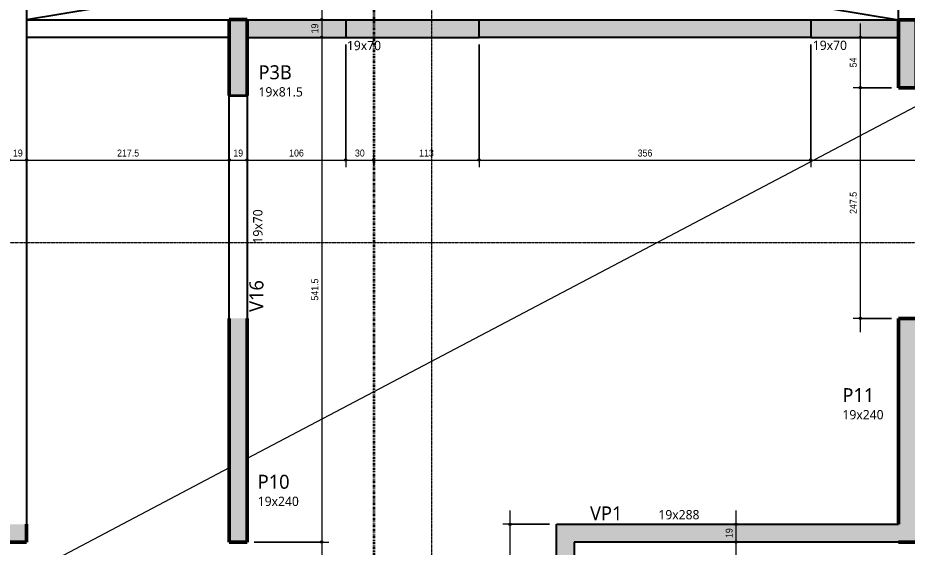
# Model space of a CAD drawing. Header units: centimetres. Extents: x -1706 to 33186, y -3196 to 88081.
# Drawn here: x 13433 to 14387, y -32 to 536 of the extents above; entities that cross this region are included whole.
import ezdxf

# ---------------------------------------------------------------- set-up
doc = ezdxf.new("R2010")
doc.units = ezdxf.units.CM
for name, pattern in [('Centro de 6 mm', [1.32, 0.6, -0.24, 0.24, -0.24]), ('Dash dot', [1.5875, 0.635, -0.47625, 0, -0.47625]), ('Traço', [0.635, 0.3175, -0.3175])]:
    doc.linetypes.add(name, pattern=pattern)
for name, color, linetype, lineweight in [('A-ANNO-DIMS', 7, 'Continuous', 9), ('A-ANNO-DIMS-50', 7, 'Continuous', 9), ('A-DETL-THIN', 7, 'Continuous', 25), ('G-ANNO-SYMB', 7, 'Continuous', 9), ('S-BEAM', 7, 'Continuous', 9), ('S-BEAM-HDLN', 7, 'Traço', 25), ('S-BEAM-IDEN', 7, 'Continuous', 9), ('S-COLS', 7, 'Continuous', 9), ('S-COLS-IDEN', 7, 'Continuous', 9), ('S-GRID', 7, 'Continuous', 9)]:
    doc.layers.add(name, color=color, linetype=linetype, lineweight=lineweight)
doc.layers.add('A-DETL', color=7, linetype='Continuous', lineweight=18, true_color=0x00a600)
doc.styles.add('Arial', font='arial.ttf', dxfattribs={"width": 0.9, "height": 7.5})
doc.styles.add('Gadugi_1', font='gadugi.ttf', dxfattribs={"height": 15})
doc.styles.add('Gadugi_2', font='gadugi.ttf', dxfattribs={"height": 10})
doc.dimstyles.new('PED_1_5mm_ESQ_1', dxfattribs={"dimscale": 30.48, "dimtxt": 7.651945, "dimasz": 0.328084, "dimexe": 0.246063, "dimexo": 0.246063, "dimgap": 0.049213, "dimtad": 1, "dimdec": 1, "dimrnd": 0.5, "dimdsep": 46, "dimtxsty": 'Arial', "dimblk1": 'DOTSMALL', "dimblk2": 'DOTSMALL', "dimsah": 1, "dimcen": 0.09, "dimdle": 0.492126, "dimazin": 0, "dimtfac": 1, "dimtdec": 4, "dimtix": 1, "dimtmove": 0, "dimatfit": 3, "dimfxl": 1, "dimtvp": 1, "dimtolj": 1, "dimtzin": 0, "dimarcsym": 2})
doc.dimstyles.new('PED_1_5mm_ESQ_2', dxfattribs={"dimscale": 30.48, "dimtxt": 7.651945, "dimasz": 0.328084, "dimexe": 0.246063, "dimexo": 0.246063, "dimgap": 0.049213, "dimtad": 1, "dimdec": 1, "dimrnd": 0.5, "dimdsep": 46, "dimtxsty": 'Arial', "dimblk1": 'DOTSMALL', "dimblk2": 'DOTSMALL', "dimsah": 1, "dimcen": 0.09, "dimdle": 0.492126, "dimazin": 0, "dimtfac": 1, "dimtdec": 4, "dimtix": 1, "dimtmove": 0, "dimatfit": 3, "dimfxl": 1, "dimtvp": 1, "dimtolj": 1, "dimtzin": 0, "dimarcsym": 2})

# ---------------------------------------------------------------- blocks, each defined once
blk = doc.blocks.new('TQS - Pilar retangular - 19_0 x 73_0-2686915-PL I 001 - FORMA DO RESERVATÓRIO')
at = {"layer": 'S-COLS', "lineweight": 25, "true_color": 0x808080}
blk.add_hatch(color=8, dxfattribs=at).paths.add_polyline_path([(9.5, 36.5), (-9.5, 36.5), (-9.5, -36.5), (9.5, -36.5), (9.5, -17.5)], flags=0)
at = {"layer": 'S-COLS', "lineweight": 50}
for p, q in [((-9.5, 36.5), (9.5, 36.5)), ((-9.5, -36.5), (-9.5, 36.5)), ((9.5, 36.5), (9.5, -36.5)), ((9.5, -36.5), (-9.5, -36.5))]:
    blk.add_line(p, q, dxfattribs=at)
blk = doc.blocks.new('DIMBLOCK198-PL I 001 - FORMA DO RESERVATÓRIO')
at = {"layer": 'A-ANNO-DIMS-50'}
h = blk.add_hatch(color=256, dxfattribs=at)
edge = h.paths.add_edge_path(flags=0)
edge.add_arc((13423.17, 382.99), 1.25, 0, 360)
h = blk.add_hatch(color=256, dxfattribs=at)
edge = h.paths.add_edge_path(flags=0)
edge.add_arc((13442.17, 382.99), 1.25, 0, 360)
for p, q in [((13423.17, 377.26), (13423.17, 390.49)), ((13423.17, 382.99), (13442.17, 382.99)), ((13423.17, 382.99), (13423.17, 377.26)), ((13442.17, 377.26), (13442.17, 390.49)), ((13442.17, 382.99), (13442.17, 377.26))]:
    blk.add_line(p, q, dxfattribs=at)
for centre in [(13423.17, 382.99), (13442.17, 382.99)]:
    blk.add_circle(centre, 1.25, dxfattribs=at)
at = {"layer": 'A-ANNO-DIMS-50', "color": 0, "insert": (13427.49, 394.23), "char_height": 7.5, "width": 12.4315, "attachment_point": 1, "line_spacing_factor": 0.941778, "style": 'Arial'}
blk.add_mtext('19', dxfattribs=at)
blk = doc.blocks.new('_DotSmall')
at = {"color": 0, "linetype": 'ByBlock', "const_width": 0.5}
blk.add_lwpolyline([(-0.0625, 0, 1), (0.0625, 0, 1)], format="xyb", close=True, dxfattribs=at)
blk = doc.blocks.new('DIMBLOCK199-PL I 001 - FORMA DO RESERVATÓRIO')
at = {"layer": 'A-ANNO-DIMS-50'}
h = blk.add_hatch(color=256, dxfattribs=at)
edge = h.paths.add_edge_path(flags=0)
edge.add_arc((13442.17, 382.99), 1.25, 0, 360)
h = blk.add_hatch(color=256, dxfattribs=at)
edge = h.paths.add_edge_path(flags=0)
edge.add_arc((13659.67, 382.99), 1.25, 0, 360)
for p, q in [((13442.17, 377.26), (13442.17, 390.49)), ((13442.17, 382.99), (13659.67, 382.99)), ((13442.17, 382.99), (13442.17, 377.26)), ((13659.67, 377.26), (13659.67, 390.49)), ((13659.67, 382.99), (13659.67, 377.26))]:
    blk.add_line(p, q, dxfattribs=at)
for centre in [(13442.17, 382.99), (13659.67, 382.99)]:
    blk.add_circle(centre, 1.25, dxfattribs=at)
at = {"layer": 'A-ANNO-DIMS-50', "color": 0, "insert": (13539.26, 394.23), "char_height": 7.5, "width": 27.9708, "attachment_point": 1, "line_spacing_factor": 0.941778, "style": 'Arial'}
blk.add_mtext('217.5', dxfattribs=at)
blk = doc.blocks.new('DIMBLOCK200-PL I 001 - FORMA DO RESERVATÓRIO')
at = {"layer": 'A-ANNO-DIMS-50'}
h = blk.add_hatch(color=256, dxfattribs=at)
edge = h.paths.add_edge_path(flags=0)
edge.add_arc((13659.67, 382.99), 1.25, 0, 360)
h = blk.add_hatch(color=256, dxfattribs=at)
edge = h.paths.add_edge_path(flags=0)
edge.add_arc((13678.67, 382.99), 1.25, 0, 360)
for p, q in [((13659.67, 377.26), (13659.67, 390.49)), ((13659.67, 382.99), (13678.67, 382.99)), ((13659.67, 382.99), (13659.67, 377.26)), ((13678.67, 377.26), (13678.67, 390.49)), ((13678.67, 382.99), (13678.67, 377.26))]:
    blk.add_line(p, q, dxfattribs=at)
for centre in [(13659.67, 382.99), (13678.67, 382.99)]:
    blk.add_circle(centre, 1.25, dxfattribs=at)
at = {"layer": 'A-ANNO-DIMS-50', "color": 0, "insert": (13663.99, 394.23), "char_height": 7.5, "width": 12.4315, "attachment_point": 1, "line_spacing_factor": 0.941778, "style": 'Arial'}
blk.add_mtext('19', dxfattribs=at)
blk = doc.blocks.new('DIMBLOCK201-PL I 001 - FORMA DO RESERVATÓRIO')
at = {"layer": 'A-ANNO-DIMS-50'}
h = blk.add_hatch(color=256, dxfattribs=at)
edge = h.paths.add_edge_path(flags=0)
edge.add_arc((13678.67, 382.99), 1.25, 0, 360)
h = blk.add_hatch(color=256, dxfattribs=at)
edge = h.paths.add_edge_path(flags=0)
edge.add_arc((13784.67, 382.99), 1.25, 0, 360)
for p, q in [((13784.67, 507.05), (13784.67, 375.49)), ((13784.67, 382.99), (13784.67, 507.05)), ((13678.67, 377.26), (13678.67, 390.49)), ((13678.67, 382.99), (13784.67, 382.99)), ((13678.67, 382.99), (13678.67, 377.26))]:
    blk.add_line(p, q, dxfattribs=at)
for centre in [(13678.67, 382.99), (13784.67, 382.99)]:
    blk.add_circle(centre, 1.25, dxfattribs=at)
at = {"layer": 'A-ANNO-DIMS-50', "color": 0, "insert": (13723.9, 394.23), "char_height": 7.5, "width": 18.6472, "attachment_point": 1, "line_spacing_factor": 0.941778, "style": 'Arial'}
blk.add_mtext('106', dxfattribs=at)
blk = doc.blocks.new('DIMBLOCK202-PL I 001 - FORMA DO RESERVATÓRIO')
at = {"layer": 'A-ANNO-DIMS-50'}
h = blk.add_hatch(color=256, dxfattribs=at)
edge = h.paths.add_edge_path(flags=0)
edge.add_arc((13784.67, 382.99), 1.25, 0, 360)
h = blk.add_hatch(color=256, dxfattribs=at)
edge = h.paths.add_edge_path(flags=0)
edge.add_arc((13814.67, 382.99), 1.25, 0, 360)
for p, q in [((13784.67, 507.05), (13784.67, 375.49)), ((13784.67, 382.99), (13784.67, 507.05)), ((13784.67, 382.99), (13814.67, 382.99)), ((13814.67, 377.26), (13814.67, 390.49)), ((13814.67, 382.99), (13814.67, 377.26))]:
    blk.add_line(p, q, dxfattribs=at)
for centre in [(13784.67, 382.99), (13814.67, 382.99)]:
    blk.add_circle(centre, 1.25, dxfattribs=at)
at = {"layer": 'A-ANNO-DIMS-50', "color": 0, "insert": (13794.49, 394.23), "char_height": 7.5, "width": 12.4315, "attachment_point": 1, "line_spacing_factor": 0.941778, "style": 'Arial'}
blk.add_mtext('30', dxfattribs=at)
blk = doc.blocks.new('DIMBLOCK203-PL I 001 - FORMA DO RESERVATÓRIO')
at = {"layer": 'A-ANNO-DIMS-50'}
h = blk.add_hatch(color=256, dxfattribs=at)
edge = h.paths.add_edge_path(flags=0)
edge.add_arc((13814.67, 382.99), 1.25, 0, 360)
h = blk.add_hatch(color=256, dxfattribs=at)
edge = h.paths.add_edge_path(flags=0)
edge.add_arc((13927.68, 382.99), 1.25, 0, 360)
for p, q in [((13927.68, 507.05), (13927.68, 375.49)), ((13927.68, 382.99), (13927.68, 507.05)), ((13814.67, 377.26), (13814.67, 390.49)), ((13814.67, 382.99), (13927.68, 382.99)), ((13814.67, 382.99), (13814.67, 377.26))]:
    blk.add_line(p, q, dxfattribs=at)
for centre in [(13814.67, 382.99), (13927.68, 382.99)]:
    blk.add_circle(centre, 1.25, dxfattribs=at)
at = {"layer": 'A-ANNO-DIMS-50', "color": 0, "insert": (13863.41, 394.23), "char_height": 7.5, "width": 18.6472, "attachment_point": 1, "line_spacing_factor": 0.941778, "style": 'Arial'}
blk.add_mtext('113', dxfattribs=at)
blk = doc.blocks.new('DIMBLOCK204-PL I 001 - FORMA DO RESERVATÓRIO')
at = {"layer": 'A-ANNO-DIMS-50'}
h = blk.add_hatch(color=256, dxfattribs=at)
edge = h.paths.add_edge_path(flags=0)
edge.add_arc((13927.68, 382.99), 1.25, 0, 360)
h = blk.add_hatch(color=256, dxfattribs=at)
edge = h.paths.add_edge_path(flags=0)
edge.add_arc((14283.68, 382.99), 1.25, 0, 360)
for p, q in [((13927.68, 507.05), (13927.68, 375.49)), ((13927.68, 382.99), (13927.68, 507.05)), ((14283.68, 507.05), (14283.68, 375.49)), ((14283.68, 382.99), (14283.68, 507.05)), ((13927.68, 382.99), (14283.68, 382.99))]:
    blk.add_line(p, q, dxfattribs=at)
for centre in [(13927.68, 382.99), (14283.68, 382.99)]:
    blk.add_circle(centre, 1.25, dxfattribs=at)
at = {"layer": 'A-ANNO-DIMS-50', "color": 0, "insert": (14097.91, 394.23), "char_height": 7.5, "width": 18.6472, "attachment_point": 1, "line_spacing_factor": 0.941778, "style": 'Arial'}
blk.add_mtext('356', dxfattribs=at)
blk = doc.blocks.new('DIMBLOCK205-PL I 001 - FORMA DO RESERVATÓRIO')
at = {"layer": 'A-ANNO-DIMS-50'}
h = blk.add_hatch(color=256, dxfattribs=at)
edge = h.paths.add_edge_path(flags=0)
edge.add_arc((14283.68, 382.99), 1.25, 0, 360)
h = blk.add_hatch(color=256, dxfattribs=at)
edge = h.paths.add_edge_path(flags=0)
edge.add_arc((14537.18, 382.99), 1.25, 0, 360)
for p, q in [((14283.68, 507.05), (14283.68, 375.49)), ((14283.68, 382.99), (14283.68, 507.05)), ((14283.68, 382.99), (14537.18, 382.99)), ((14537.18, 377.26), (14537.18, 390.49)), ((14537.18, 382.99), (14537.18, 377.26))]:
    blk.add_line(p, q, dxfattribs=at)
for centre in [(14283.68, 382.99), (14537.18, 382.99)]:
    blk.add_circle(centre, 1.25, dxfattribs=at)
at = {"layer": 'A-ANNO-DIMS-50', "color": 0, "insert": (14398.77, 394.23), "char_height": 7.5, "width": 27.9708, "attachment_point": 1, "line_spacing_factor": 0.941778, "style": 'Arial'}
blk.add_mtext('253.5', dxfattribs=at)
blk = doc.blocks.new('DIMBLOCK259-PL I 001 - FORMA DO RESERVATÓRIO')
at = {"layer": 'A-ANNO-DIMS-50'}
h = blk.add_hatch(color=256, dxfattribs=at)
edge = h.paths.add_edge_path(flags=0)
edge.add_arc((13758.9, 688.12), 1.25, 0, 360)
h = blk.add_hatch(color=256, dxfattribs=at)
edge = h.paths.add_edge_path(flags=0)
edge.add_arc((13758.9, 533.55), 1.25, 0, 360)
for p, q in [((13753.17, 688.12), (13766.4, 688.12)), ((13758.9, 688.12), (13753.17, 688.12)), ((13758.9, 688.12), (13758.9, 533.55)), ((13667.17, 533.55), (13766.4, 533.55)), ((13758.9, 533.55), (13667.17, 533.55))]:
    blk.add_line(p, q, dxfattribs=at)
for centre in [(13758.9, 688.12), (13758.9, 533.55)]:
    blk.add_circle(centre, 1.25, dxfattribs=at)
at = {"layer": 'A-ANNO-DIMS-50', "color": 0, "insert": (13747.66, 599.18), "char_height": 7.5, "width": 27.9708, "attachment_point": 1, "rotation": 90, "line_spacing_factor": 0.941778, "style": 'Arial'}
blk.add_mtext('154.5', dxfattribs=at)
blk = doc.blocks.new('DIMBLOCK260-PL I 001 - FORMA DO RESERVATÓRIO')
at = {"layer": 'A-ANNO-DIMS-50'}
h = blk.add_hatch(color=256, dxfattribs=at)
edge = h.paths.add_edge_path(flags=0)
edge.add_arc((13758.9, 533.55), 1.25, 0, 360)
h = blk.add_hatch(color=256, dxfattribs=at)
edge = h.paths.add_edge_path(flags=0)
edge.add_arc((13758.9, 514.55), 1.25, 0, 360)
for p, q in [((13667.17, 533.55), (13766.4, 533.55)), ((13758.9, 533.55), (13667.17, 533.55)), ((13758.9, 533.55), (13758.9, 514.55)), ((13690.92, 514.55), (13766.4, 514.55)), ((13758.9, 514.55), (13690.92, 514.55))]:
    blk.add_line(p, q, dxfattribs=at)
for centre in [(13758.9, 533.55), (13758.9, 514.55)]:
    blk.add_circle(centre, 1.25, dxfattribs=at)
at = {"layer": 'A-ANNO-DIMS-50', "color": 0, "insert": (13747.66, 518.87), "char_height": 7.5, "width": 12.4315, "attachment_point": 1, "rotation": 90, "line_spacing_factor": 0.941778, "style": 'Arial'}
blk.add_mtext('19', dxfattribs=at)
blk = doc.blocks.new('DIMBLOCK261-PL I 001 - FORMA DO RESERVATÓRIO')
at = {"layer": 'A-ANNO-DIMS-50'}
h = blk.add_hatch(color=256, dxfattribs=at)
edge = h.paths.add_edge_path(flags=0)
edge.add_arc((13758.9, 514.55), 1.25, 0, 360)
h = blk.add_hatch(color=256, dxfattribs=at)
edge = h.paths.add_edge_path(flags=0)
edge.add_arc((13758.9, -26.88), 1.25, 0, 360)
for p, q in [((13690.92, 514.55), (13766.4, 514.55)), ((13758.9, 514.55), (13690.92, 514.55)), ((13758.9, 514.55), (13758.9, -26.88)), ((13686.17, -26.88), (13766.4, -26.88)), ((13758.9, -26.88), (13686.17, -26.88))]:
    blk.add_line(p, q, dxfattribs=at)
for centre in [(13758.9, 514.55), (13758.9, -26.88)]:
    blk.add_circle(centre, 1.25, dxfattribs=at)
at = {"layer": 'A-ANNO-DIMS-50', "color": 0, "insert": (13747.66, 232.18), "char_height": 7.5, "width": 27.9708, "attachment_point": 1, "rotation": 90, "line_spacing_factor": 0.941778, "style": 'Arial'}
blk.add_mtext('541.5', dxfattribs=at)
blk = doc.blocks.new('DIMBLOCK262-PL I 001 - FORMA DO RESERVATÓRIO')
at = {"layer": 'A-ANNO-DIMS-50'}
h = blk.add_hatch(color=256, dxfattribs=at)
edge = h.paths.add_edge_path(flags=0)
edge.add_arc((13758.9, -26.88), 1.25, 0, 360)
h = blk.add_hatch(color=256, dxfattribs=at)
edge = h.paths.add_edge_path(flags=0)
edge.add_arc((13758.9, -116.45), 1.25, 0, 360)
for p, q in [((13686.17, -26.88), (13766.4, -26.88)), ((13758.9, -26.88), (13686.17, -26.88)), ((13758.9, -26.88), (13758.9, -116.45)), ((13753.17, -116.45), (13766.4, -116.45)), ((13758.9, -116.45), (13753.17, -116.45))]:
    blk.add_line(p, q, dxfattribs=at)
for centre in [(13758.9, -26.88), (13758.9, -116.45)]:
    blk.add_circle(centre, 1.25, dxfattribs=at)
at = {"layer": 'A-ANNO-DIMS-50', "color": 0, "insert": (13747.66, -80.73), "char_height": 7.5, "width": 21.7551, "attachment_point": 1, "rotation": 90, "line_spacing_factor": 0.941778, "style": 'Arial'}
blk.add_mtext('89.5', dxfattribs=at)
blk = doc.blocks.new('DIMBLOCK264-PL I 001 - FORMA DO RESERVATÓRIO')
at = {"layer": 'A-ANNO-DIMS-50'}
h = blk.add_hatch(color=256, dxfattribs=at)
edge = h.paths.add_edge_path(flags=0)
edge.add_arc((14336.75, 514.55), 1.25, 0, 360)
h = blk.add_hatch(color=256, dxfattribs=at)
edge = h.paths.add_edge_path(flags=0)
edge.add_arc((14336.75, 460.55), 1.25, 0, 360)
for p, q in [((14336.75, 529.55), (14336.75, 460.55)), ((14331.02, 514.55), (14344.25, 514.55)), ((14336.75, 514.55), (14331.02, 514.55)), ((14370.18, 460.55), (14329.25, 460.55)), ((14336.75, 460.55), (14370.18, 460.55))]:
    blk.add_line(p, q, dxfattribs=at)
for centre in [(14336.75, 514.55), (14336.75, 460.55)]:
    blk.add_circle(centre, 1.25, dxfattribs=at)
at = {"layer": 'A-ANNO-DIMS-50', "color": 0, "insert": (14325.52, 482.37), "char_height": 7.5, "width": 12.4315, "attachment_point": 1, "rotation": 90, "line_spacing_factor": 0.941778, "style": 'Arial'}
blk.add_mtext('54', dxfattribs=at)
blk = doc.blocks.new('DIMBLOCK265-PL I 001 - FORMA DO RESERVATÓRIO')
at = {"layer": 'A-ANNO-DIMS-50'}
h = blk.add_hatch(color=256, dxfattribs=at)
edge = h.paths.add_edge_path(flags=0)
edge.add_arc((14336.75, 460.55), 1.25, 0, 360)
h = blk.add_hatch(color=256, dxfattribs=at)
edge = h.paths.add_edge_path(flags=0)
edge.add_arc((14336.75, 213.12), 1.25, 0, 360)
for p, q in [((14370.18, 460.55), (14329.25, 460.55)), ((14336.75, 460.55), (14336.75, 198.12)), ((14336.75, 460.55), (14370.18, 460.55)), ((14370.18, 213.12), (14329.25, 213.12)), ((14336.75, 213.12), (14370.18, 213.12))]:
    blk.add_line(p, q, dxfattribs=at)
for centre in [(14336.75, 460.55), (14336.75, 213.12)]:
    blk.add_circle(centre, 1.25, dxfattribs=at)
at = {"layer": 'A-ANNO-DIMS-50', "color": 0, "insert": (14325.52, 325.18), "char_height": 7.5, "width": 27.9708, "attachment_point": 1, "rotation": 90, "line_spacing_factor": 0.941778, "style": 'Arial'}
blk.add_mtext('247.5', dxfattribs=at)
blk = doc.blocks.new('DIMBLOCK266-PL I 001 - FORMA DO RESERVATÓRIO')
at = {"layer": 'A-ANNO-DIMS-50'}
h = blk.add_hatch(color=256, dxfattribs=at)
edge = h.paths.add_edge_path(flags=0)
edge.add_arc((13960.79, -7.88), 1.25, 0, 360)
h = blk.add_hatch(color=256, dxfattribs=at)
edge = h.paths.add_edge_path(flags=0)
edge.add_arc((13960.79, -116.45), 1.25, 0, 360)
for p, q in [((13960.79, 7.12), (13960.79, -116.45)), ((14003.18, -7.88), (13953.29, -7.88)), ((13960.79, -7.88), (14003.18, -7.88)), ((13955.06, -116.45), (13968.29, -116.45)), ((13960.79, -116.45), (13955.06, -116.45))]:
    blk.add_line(p, q, dxfattribs=at)
for centre in [(13960.79, -7.88), (13960.79, -116.45)]:
    blk.add_circle(centre, 1.25, dxfattribs=at)
at = {"layer": 'A-ANNO-DIMS-50', "color": 0, "insert": (13949.55, -73.82), "char_height": 7.5, "width": 27.9708, "attachment_point": 1, "rotation": 90, "line_spacing_factor": 0.941778, "style": 'Arial'}
blk.add_mtext('108.5', dxfattribs=at)
blk = doc.blocks.new('DIMBLOCK279-PL I 001 - FORMA DO RESERVATÓRIO')
at = {"layer": 'A-ANNO-DIMS-50'}
h = blk.add_hatch(color=256, dxfattribs=at)
edge = h.paths.add_edge_path(flags=0)
edge.add_arc((14203.53, -26.88), 1.25, 0, 360)
h = blk.add_hatch(color=256, dxfattribs=at)
edge = h.paths.add_edge_path(flags=0)
edge.add_arc((14203.53, -116.45), 1.25, 0, 360)
for p, q in [((14209.26, -26.88), (14196.03, -26.88)), ((14203.53, -116.45), (14203.53, -26.88)), ((14203.53, -26.88), (14209.26, -26.88)), ((14209.26, -116.45), (14196.03, -116.45)), ((14203.53, -116.45), (14209.26, -116.45))]:
    blk.add_line(p, q, dxfattribs=at)
for centre in [(14203.53, -26.88), (14203.53, -116.45)]:
    blk.add_circle(centre, 1.25, dxfattribs=at)
at = {"layer": 'A-ANNO-DIMS-50', "color": 0, "insert": (14192.29, -80.73), "char_height": 7.5, "width": 21.7551, "attachment_point": 1, "rotation": 90, "line_spacing_factor": 0.941778, "style": 'Arial'}
blk.add_mtext('89.5', dxfattribs=at)
blk = doc.blocks.new('DIMBLOCK280-PL I 001 - FORMA DO RESERVATÓRIO')
at = {"layer": 'A-ANNO-DIMS-50'}
h = blk.add_hatch(color=256, dxfattribs=at)
edge = h.paths.add_edge_path(flags=0)
edge.add_arc((14203.53, -7.88), 1.25, 0, 360)
h = blk.add_hatch(color=256, dxfattribs=at)
edge = h.paths.add_edge_path(flags=0)
edge.add_arc((14203.53, -26.88), 1.25, 0, 360)
for p, q in [((14203.53, -26.88), (14203.53, 7.12)), ((14209.26, -7.88), (14196.03, -7.88)), ((14203.53, -7.88), (14209.26, -7.88)), ((14209.26, -26.88), (14196.03, -26.88)), ((14203.53, -26.88), (14209.26, -26.88))]:
    blk.add_line(p, q, dxfattribs=at)
for centre in [(14203.53, -7.88), (14203.53, -26.88)]:
    blk.add_circle(centre, 1.25, dxfattribs=at)
at = {"layer": 'A-ANNO-DIMS-50', "color": 0, "insert": (14192.29, -22.56), "char_height": 7.5, "width": 12.4315, "attachment_point": 1, "rotation": 90, "line_spacing_factor": 0.941778, "style": 'Arial'}
blk.add_mtext('19', dxfattribs=at)

msp = doc.modelspace()

# ---------------------------------------------------------------- hatches: boundary and pattern name
at = {"layer": 'S-BEAM', "true_color": 0xb4bee6}
for points in [[(13689.17, 514.55), (13784.67, 514.55), (13784.67, 533.55), (13678.67, 533.55), (13678.67, 514.55)], [(13927.68, 514.55), (13927.68, 533.55), (13784.67, 533.55), (13784.67, 514.55)], [(13943.46, 514.55), (14283.68, 514.55), (14283.68, 533.55), (13927.68, 533.55), (13927.68, 514.55)], [(14283.68, 514.55), (14377.68, 514.55), (14377.68, 533.55), (14283.68, 533.55)]]:
    msp.add_hatch(color=9, dxfattribs=at).paths.add_polyline_path(points, flags=0)
at = {"layer": 'S-BEAM', "true_color": 0xe6b8b7}
h = msp.add_hatch(color=9, dxfattribs=at)
h.paths.add_polyline_path([(14010.68, -694.38), (14029.68, -694.38), (14029.68, -389.38), (14010.68, -389.38), (14010.68, -666.55)], flags=0)
h.paths.add_polyline_path([(14029.68, -181.88), (14029.68, -7.88), (14010.68, -7.88), (14010.68, -181.88)], flags=0)
h = msp.add_hatch(color=9, dxfattribs=at)
h.paths.add_polyline_path([(14029.68, -26.88), (14377.68, -26.88), (14377.68, -7.88), (14029.68, -7.88)], flags=0)
h.paths.add_polyline_path([(14537.18, -26.88), (14537.18, -7.88), (14396.68, -7.88), (14396.68, -26.88), (14522.18, -26.88)], flags=0)
at = {"layer": 'S-COLS', "true_color": 0x808080}
for points in [[(13659.67, 452.12), (13678.67, 452.12), (13678.67, 533.62), (13659.67, 533.62), (13659.67, 514.55)], [(13678.67, -26.88), (13678.67, 213.12), (13659.67, 213.12), (13659.67, -26.88)], [(14396.68, -26.88), (14396.68, 213.12), (14377.68, 213.12), (14377.68, -26.88)], [(13442.17, -26.88), (13442.17, -7.88), (13238.17, -7.88), (13238.17, 155.12), (13219.17, 155.12), (13219.17, -26.88), (13423.17, -26.88)]]:
    msp.add_hatch(color=8, dxfattribs=at).paths.add_polyline_path(points, flags=0)

# ---------------------------------------------------------------- linework, layer by layer
at = {"layer": 'A-DETL', "color": 7, "lineweight": 9}
for p, q in [((14537.18, 514.55), (13678.67, 62.69)), ((13659.67, 52.69), (12185.17, -723.38))]:
    msp.add_line(p, q, dxfattribs=at)
at = {"layer": 'A-DETL-THIN'}
for p, q in [((13442.17, 688.12), (14377.68, 533.55)), ((14377.68, 688.12), (13442.17, 533.55))]:
    msp.add_line(p, q, dxfattribs=at)
at = {"layer": 'A-DETL-THIN', "lineweight": 35}
msp.add_line((13659.67, 452.12), (13678.67, 452.12), dxfattribs=at)
at = {"layer": 'G-ANNO-SYMB', "linetype": 'Centro de 6 mm'}
for p, q in [((13876.84, -1101.31), (13876.84, 849.18)), ((11696.37, 294.37), (15048.94, 294.37))]:
    msp.add_line(p, q, dxfattribs=at)
at = {"layer": 'S-BEAM', "lineweight": 25}
for p, q in [((13442.17, 688.12), (13442.17, 533.55)), ((14377.68, 533.55), (14377.68, 688.12)), ((13442.17, 533.55), (13659.67, 533.55)), ((13659.67, 533.55), (13659.67, 514.55)), ((13678.67, 533.55), (13784.67, 533.55)), ((13784.67, 533.55), (13784.67, 514.55)), ((13784.67, 533.55), (13927.68, 533.55)), ((13927.68, 514.55), (13927.68, 533.55)), ((13927.68, 533.55), (14283.68, 533.55)), ((14283.68, 533.55), (14377.68, 533.55)), ((14283.68, 533.55), (14283.68, 514.55)), ((13442.17, 514.55), (13442.17, -7.88)), ((13659.67, 514.55), (13442.17, 514.55)), ((13678.67, 514.55), (13784.67, 514.55)), ((13784.67, 514.55), (13927.68, 514.55)), ((14283.68, 514.55), (13927.68, 514.55)), ((14283.68, 514.55), (14377.68, 514.55)), ((13659.67, 213.12), (13659.67, 452.12)), ((13678.67, 452.12), (13678.67, 213.12)), ((14010.68, -181.88), (14010.68, -7.88)), ((14010.68, -7.88), (14029.68, -7.88)), ((14029.68, -7.88), (14377.68, -7.88)), ((14029.68, -26.88), (14029.68, -181.88)), ((14377.68, -26.88), (14029.68, -26.88))]:
    msp.add_line(p, q, dxfattribs=at)
at = {"layer": 'S-BEAM-HDLN', "linetype": 'Continuous'}
msp.add_line((13442.17, 533.55), (13442.17, 514.55), dxfattribs=at)
at = {"layer": 'S-COLS', "lineweight": 50}
for p, q in [((13659.67, 452.12), (13659.67, 533.62)), ((13659.67, 533.62), (13678.67, 533.62)), ((13678.67, 533.62), (13678.67, 452.12)), ((13659.67, -26.88), (13659.67, 213.12)), ((13678.67, 213.12), (13678.67, -26.88)), ((14377.68, -7.88), (14377.68, 213.12)), ((14377.68, 213.12), (14396.68, 213.12)), ((13442.17, -7.88), (13442.17, -26.88)), ((13442.17, -26.88), (13219.17, -26.88)), ((13678.67, -26.88), (13659.67, -26.88)), ((14396.68, -26.88), (14377.68, -26.88))]:
    msp.add_line(p, q, dxfattribs=at)
at = {"layer": 'S-GRID', "color": 40, "linetype": 'Dash dot', "lineweight": 35, "true_color": 0xffc000}
msp.add_line((13814.67, 881.16), (13814.67, -1051.7), dxfattribs=at)

# ---------------------------------------------------------------- block references
at = {"layer": 'S-COLS', "lineweight": 25, "rotation": 180}
msp.add_blockref('TQS - Pilar retangular - 19_0 x 73_0-2686915-PL I 001 - FORMA DO RESERVATÓRIO', (14387.18, 497.05), dxfattribs=at)

# ---------------------------------------------------------------- texts
at = {"layer": 'S-BEAM-IDEN', "attachment_point": 1}
for s, insert, char_height, width, style in [('19x70', (13785.83, 510.85), 10, 44.8945, 'Gadugi_2'), ('19x70', (14285.84, 511.08), 10, 44.8945, 'Gadugi_2'), ('VP1', (14046.81, 11.39), 15, 44.4937, 'Gadugi_1'), ('19x288', (14120.11, 7.46), 10, 54.1139, 'Gadugi_2')]:
    msp.add_mtext(s, dxfattribs=dict(at, insert=insert, char_height=char_height, width=width, style=style))
at = {"layer": 'S-BEAM-IDEN', "attachment_point": 1, "rotation": 90}
for s, insert, char_height, width, style in [('19x70', (13685.23, 293.35), 10, 44.8945, 'Gadugi_2'), ('V16', (13681.29, 220.05), 15, 44.0928, 'Gadugi_1')]:
    msp.add_mtext(s, dxfattribs=dict(at, insert=insert, char_height=char_height, width=width, style=style))
at = {"layer": 'S-COLS-IDEN', "attachment_point": 1}
for s, insert, char_height, width, style in [('P3B', (13691, 484.63), 15, 43.2911, 'Gadugi_1'), ('19x81.5', (13691, 461.14), 10, 57.7215, 'Gadugi_2'), ('P11', (14317.67, 138.23), 15, 42.4894, 'Gadugi_1'), ('19x240', (14317.67, 114.74), 10, 54.1139, 'Gadugi_2'), ('P10', (13690.15, 45.28), 15, 42.4894, 'Gadugi_1'), ('19x240', (13690.15, 21.79), 10, 54.1139, 'Gadugi_2')]:
    msp.add_mtext(s, dxfattribs=dict(at, insert=insert, char_height=char_height, width=width, style=style))

# ---------------------------------------------------------------- dimensions: what is measured, and where the dimension line sits
at = {"layer": 'A-ANNO-DIMS'}
for base, p1, p2, dimstyle, override, picture, middle in [((13758.9, 533.55), (13760.67, 688.12), (13659.67, 533.55), 'PED_1_5mm_ESQ_1', {"dimpost": '<>', "dimfxl": 184.641726}, 'DIMBLOCK259-PL I 001 - FORMA DO RESERVATÓRIO', (13753.57, 610.83)), ((13758.9, 514.55), (13659.67, 533.55), (13683.42, 514.55), 'PED_1_5mm_ESQ_1', {"dimpost": '<>', "dimfxl": 30.415717}, 'DIMBLOCK260-PL I 001 - FORMA DO RESERVATÓRIO', (13753.57, 524.05)), ((14336.75, 460.55), (14338.52, 514.55), (14377.68, 460.55), 'PED_1_5mm_ESQ_1', {"dimpost": '<>', "dimfxl": 66.70392}, 'DIMBLOCK264-PL I 001 - FORMA DO RESERVATÓRIO', (14331.44, 487.55)), ((13758.9, -26.88), (13683.42, 514.55), (13678.67, -26.88), 'PED_1_5mm_ESQ_1', {"dimpost": '<>', "dimfxl": 541.452159}, 'DIMBLOCK261-PL I 001 - FORMA DO RESERVATÓRIO', (13753.57, 243.83)), ((14336.75, 213.12), (14377.68, 460.55), (14377.68, 213.12), 'PED_1_5mm_ESQ_1', {"dimpost": '<>', "dimfxl": 247.431262}, 'DIMBLOCK265-PL I 001 - FORMA DO RESERVATÓRIO', (14331.42, 336.83)), ((13960.79, -116.45), (14010.68, -7.88), (13962.56, -116.45), 'PED_1_5mm_ESQ_1', {"dimpost": '<>', "dimfxl": 118.756816}, 'DIMBLOCK266-PL I 001 - FORMA DO RESERVATÓRIO', (13955.46, -62.17)), ((14203.53, -7.88), (14201.76, -26.88), (14201.76, -7.88), 'PED_1_5mm_ESQ_2', {"dimpost": '<>', "dimfxl": 19}, 'DIMBLOCK280-PL I 001 - FORMA DO RESERVATÓRIO', (14198.2, -17.38)), ((13758.9, -116.45), (13678.67, -26.88), (13760.67, -116.45), 'PED_1_5mm_ESQ_1', {"dimpost": '<>', "dimfxl": 121.435614}, 'DIMBLOCK262-PL I 001 - FORMA DO RESERVATÓRIO', (13753.57, -71.67)), ((14203.53, -26.88), (14201.76, -116.45), (14201.76, -26.88), 'PED_1_5mm_ESQ_2', {"dimpost": '<>', "dimfxl": 89.568642}, 'DIMBLOCK279-PL I 001 - FORMA DO RESERVATÓRIO', (14198.2, -71.67))]:
    dim = msp.add_linear_dim(base=base, p1=p1, p2=p2, angle=90, dimstyle=dimstyle, override=override, dxfattribs=at)
    dim.commit()
    dim.dimension.update_dxf_attribs({"geometry": picture, "text_midpoint": middle})
for base, p1, p2, override, picture, middle in [((13784.67, 382.99), (13678.67, 384.76), (13784.67, 514.55), {"dimpost": '<>', "dimfxl": 167.577103}, 'DIMBLOCK201-PL I 001 - FORMA DO RESERVATÓRIO', (13731.67, 388.32)), ((13814.67, 382.99), (13784.67, 514.55), (13814.67, 384.76), {"dimpost": '<>', "dimfxl": 133.215452}, 'DIMBLOCK202-PL I 001 - FORMA DO RESERVATÓRIO', (13799.67, 388.32)), ((13927.68, 382.99), (13814.67, 384.76), (13927.68, 514.55), {"dimpost": '<>', "dimfxl": 172.093331}, 'DIMBLOCK203-PL I 001 - FORMA DO RESERVATÓRIO', (13871.17, 388.32)), ((14283.68, 382.99), (13927.68, 514.55), (14283.68, 514.55), {"dimpost": '<>', "dimfxl": 356}, 'DIMBLOCK204-PL I 001 - FORMA DO RESERVATÓRIO', (14105.68, 388.32)), ((14537.18, 382.99), (14283.68, 514.55), (14537.18, 384.76), {"dimpost": '<>', "dimfxl": 284.796086}, 'DIMBLOCK205-PL I 001 - FORMA DO RESERVATÓRIO', (14410.43, 388.32)), ((13442.17, 382.99), (13423.17, 384.76), (13442.17, 384.76), {"dimpost": '<>', "dimfxl": 19}, 'DIMBLOCK198-PL I 001 - FORMA DO RESERVATÓRIO', (13432.67, 388.32)), ((13659.67, 382.99), (13442.17, 384.76), (13659.67, 384.76), {"dimpost": '<>', "dimfxl": 217.5}, 'DIMBLOCK199-PL I 001 - FORMA DO RESERVATÓRIO', (13550.92, 388.32)), ((13678.67, 382.99), (13659.67, 384.76), (13678.67, 384.76), {"dimpost": '<>', "dimfxl": 19}, 'DIMBLOCK200-PL I 001 - FORMA DO RESERVATÓRIO', (13669.17, 388.32))]:
    dim = msp.add_linear_dim(base=base, p1=p1, p2=p2, dimstyle='PED_1_5mm_ESQ_1', override=override, dxfattribs=at)
    dim.commit()
    dim.dimension.update_dxf_attribs({"geometry": picture, "text_midpoint": middle})

doc.saveas('drawing.dxf')
